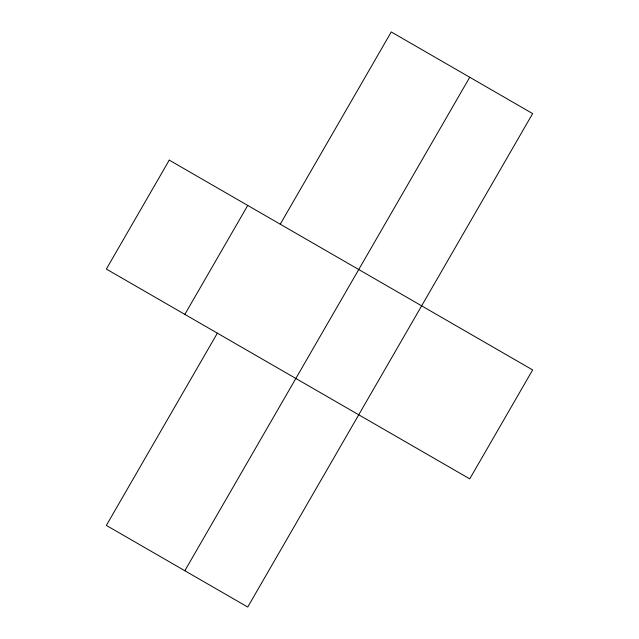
<?xml version="1.0" encoding="UTF-8"?>
<svg xmlns="http://www.w3.org/2000/svg" width="639" height="639" viewBox="0 0 639 639"><rect width="100%" height="100%" fill="white"/><g stroke="black" fill="none" stroke-linecap="round" stroke-linejoin="round"><path stroke-width="0.96" d="M184.839 314.388L247.74 205.438M217.356 333.159L106.354 525.418L247.74 607.05L532.646 113.582L391.26 31.95L280.257 224.209M184.839 570.731L469.745 77.263M169.255 160.125L106.354 269.067L469.745 478.875L532.646 369.933L169.255 160.125"/></g></svg>
